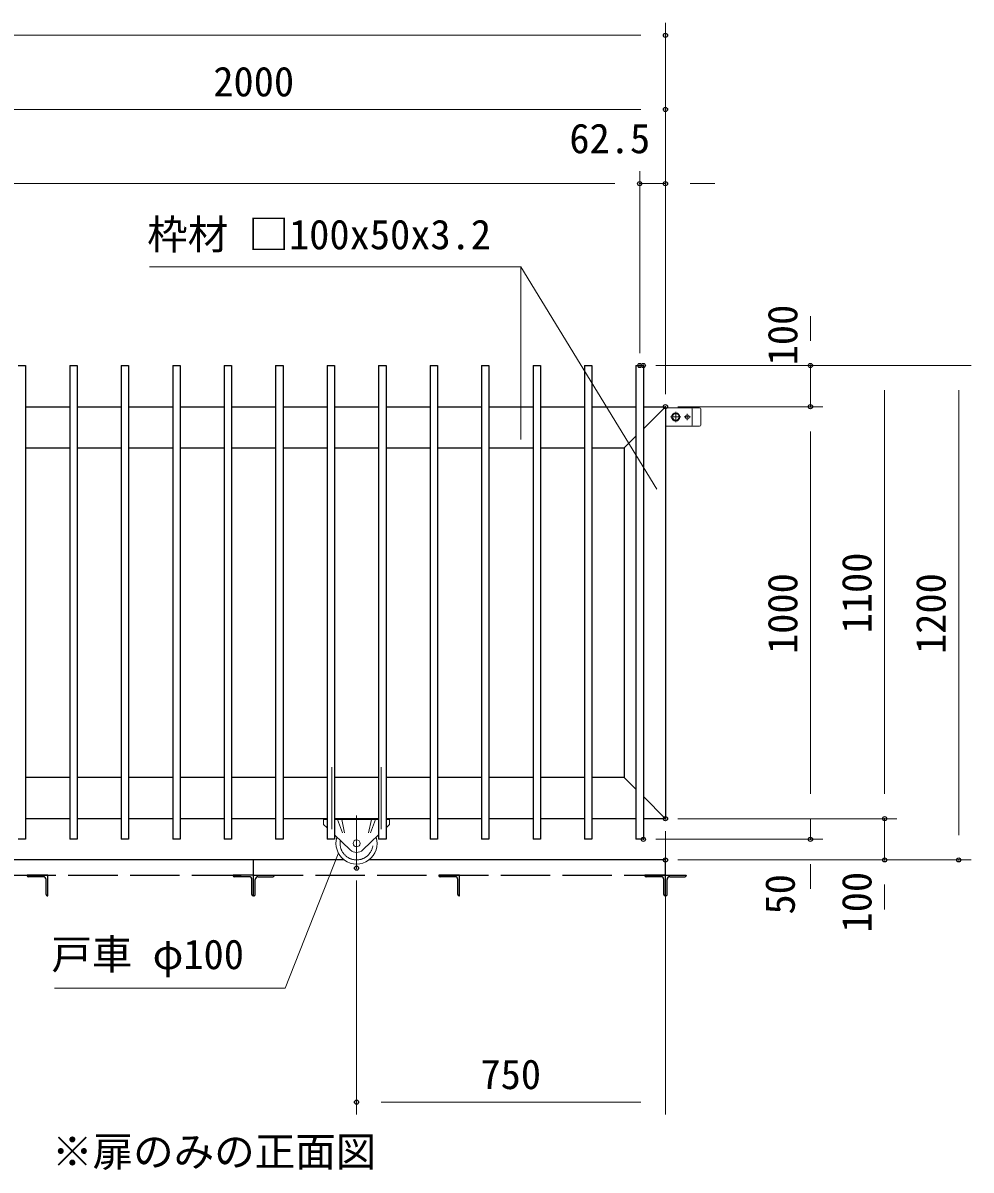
# Model space of a CAD drawing. Units: millimetres, scale not verified. Extents: x -6300 to 6300, y -4455 to 4455.
# Drawn here: x -856 to 1446, y -1751 to 1033 of the extents above; entities that cross this region are included whole.
import ezdxf
from ezdxf.enums import TextEntityAlignment as Align

# ---------------------------------------------------------------- set-up
doc = ezdxf.new("R2010")
doc.units = ezdxf.units.MM
doc.header["$LTSCALE"] = 20
doc.header["$PDMODE"] = 32
doc.header["$PDSIZE"] = 10
for name, pattern in [('DASHED', [7.5, 6, -1.5]), ('USER1', [50.8, 31.75, -6.35, 6.35, -6.35]), ('USER2', [9.525, 6.35, -3.175])]:
    doc.linetypes.add(name, pattern=pattern)
for name, color, linetype, lineweight in [('0-0_D-TTL-TXT', 7, 'Continuous', 25), ('0-1_D-STR1', 1, 'Continuous', 25), ('0-2_D-STR4', 7, 'Continuous', 25), ('0-3_D-BMK', 2, 'USER1', 13), ('0-4_D-STR3', 3, 'Continuous', 13), ('0-5_D-STR5', 4, 'Continuous', 25), ('0-6_D-STR-DIM', 7, 'Continuous', 13), ('0-9_D-STR-TXT', 7, 'Continuous', 13)]:
    doc.layers.add(name, color=color, linetype=linetype, lineweight=lineweight)
doc.layers.add('0-8_Defpoints', color=8, linetype='Continuous')
doc.styles.add('ＭＳ ゴシック', font='')
doc.styles.get('ＭＳ ゴシック').set_extended_font_data('MS Gothic')

msp = doc.modelspace()

# ---------------------------------------------------------------- linework, layer by layer
at = {"layer": '0-1_D-STR1'}
for p, q in [((-867.29, 202.03), (-849.29, 202.03)), ((-849.29, 202.03), (-849.29, -947.97)), ((-742.29, 202.03), (-724.29, 202.03)), ((-742.29, 202.03), (-742.29, -947.97)), ((-724.29, 202.03), (-724.29, -947.97)), ((-617.29, 202.03), (-599.29, 202.03)), ((-617.29, 202.03), (-617.29, -947.97)), ((-599.29, 202.03), (-599.29, -947.97)), ((-492.29, 202.03), (-474.29, 202.03)), ((-492.29, 202.03), (-492.29, -947.97)), ((-474.29, 202.03), (-474.29, -947.97)), ((-367.29, 202.03), (-349.29, 202.03)), ((-367.29, 202.03), (-367.29, -947.97)), ((-349.29, 202.03), (-349.29, -947.97)), ((-242.29, 202.03), (-224.29, 202.03)), ((-242.29, 202.03), (-242.29, -947.97)), ((-224.29, 202.03), (-224.29, -947.97)), ((-117.29, 202.03), (-99.29, 202.03)), ((-117.29, 202.03), (-117.29, -947.97)), ((-99.29, 202.03), (-99.29, -947.97)), ((7.71, 202.03), (25.71, 202.03)), ((7.71, 202.03), (7.71, -947.97)), ((25.71, 202.03), (25.71, -947.97)), ((132.71, 202.03), (150.71, 202.03)), ((132.71, 202.03), (132.71, -947.97)), ((150.71, 202.03), (150.71, -947.97)), ((257.71, 202.03), (275.71, 202.03)), ((257.71, 202.03), (257.71, -947.97)), ((275.71, 202.03), (275.71, -947.97)), ((382.71, 202.03), (400.71, 202.03)), ((382.71, 202.03), (382.71, -947.97)), ((400.71, 202.03), (400.71, -947.97)), ((507.71, 202.03), (525.71, 202.03)), ((507.71, 202.03), (507.71, -947.97)), ((525.71, 202.03), (525.71, -947.97)), ((632.71, 202.03), (650.71, 202.03)), ((632.71, 202.03), (632.71, -947.97)), ((650.71, 202.03), (650.71, -947.97)), ((-849.29, 102.03), (-742.29, 102.03)), ((-724.29, 102.03), (-617.29, 102.03)), ((-599.29, 102.03), (-492.29, 102.03)), ((-474.29, 102.03), (-367.29, 102.03)), ((-349.29, 102.03), (-242.29, 102.03)), ((-224.29, 102.03), (-117.29, 102.03)), ((-99.29, 102.03), (7.71, 102.03)), ((25.71, 102.03), (132.71, 102.03)), ((150.71, 102.03), (257.71, 102.03)), ((275.71, 102.03), (382.71, 102.03)), ((400.71, 102.03), (507.71, 102.03)), ((525.71, 102.03), (632.71, 102.03)), ((650.71, 48.53), (704.21, 102.03)), ((604.21, 2.03), (632.71, 30.53)), ((-849.29, 2.03), (-742.29, 2.03)), ((-724.29, 2.03), (-617.29, 2.03)), ((-599.29, 2.03), (-492.29, 2.03)), ((-474.29, 2.03), (-367.29, 2.03)), ((-349.29, 2.03), (-242.29, 2.03)), ((-224.29, 2.03), (-117.29, 2.03)), ((-99.29, 2.03), (7.71, 2.03)), ((25.71, 2.03), (132.71, 2.03)), ((150.71, 2.03), (257.71, 2.03)), ((275.71, 2.03), (382.71, 2.03)), ((400.71, 2.03), (507.71, 2.03)), ((-742.29, -797.97), (-849.29, -797.97)), ((-617.29, -797.97), (-724.29, -797.97)), ((-492.29, -797.97), (-599.29, -797.97)), ((-367.29, -797.97), (-474.29, -797.97)), ((-242.29, -797.97), (-349.29, -797.97)), ((-117.29, -797.97), (-224.29, -797.97)), ((7.71, -797.97), (-99.29, -797.97)), ((132.71, -797.97), (25.71, -797.97)), ((257.71, -797.97), (150.71, -797.97)), ((382.71, -797.97), (275.71, -797.97)), ((507.71, -797.97), (400.71, -797.97)), ((604.21, -797.97), (632.71, -826.47)), ((650.71, -844.47), (704.21, -897.97)), ((-742.29, -897.97), (-849.29, -897.97)), ((-617.29, -897.97), (-724.29, -897.97)), ((-492.29, -897.97), (-599.29, -897.97)), ((-367.29, -897.97), (-474.29, -897.97)), ((-242.29, -897.97), (-349.29, -897.97)), ((-117.29, -897.97), (-224.29, -897.97)), ((7.71, -897.97), (-99.29, -897.97)), ((132.71, -897.97), (25.71, -897.97)), ((257.71, -897.97), (150.71, -897.97)), ((382.71, -897.97), (275.71, -897.97)), ((507.71, -897.97), (400.71, -897.97)), ((632.71, -897.97), (525.71, -897.97)), ((-849.29, -947.97), (-867.29, -947.97)), ((-724.29, -947.97), (-742.29, -947.97)), ((-599.29, -947.97), (-617.29, -947.97)), ((-474.29, -947.97), (-492.29, -947.97)), ((-349.29, -947.97), (-367.29, -947.97)), ((-224.29, -947.97), (-242.29, -947.97)), ((-99.29, -947.97), (-117.29, -947.97)), ((25.71, -947.97), (7.71, -947.97)), ((150.71, -947.97), (132.71, -947.97)), ((275.71, -947.97), (257.71, -947.97)), ((400.71, -947.97), (382.71, -947.97)), ((525.71, -947.97), (507.71, -947.97)), ((650.71, -947.97), (632.71, -947.97))]:
    msp.add_line(p, q, dxfattribs=at)
for points in [[(650.71, 102.03), (704.21, 102.03), (704.21, -897.97), (650.71, -897.97)], [(525.71, 2.03), (604.21, 2.03), (604.21, -797.97), (525.71, -797.97)]]:
    msp.add_lwpolyline(points, dxfattribs=at)
at = {"layer": '0-2_D-STR4'}
for p, q in [((-75.79, -997.97), (-2515.79, -997.97)), ((704.21, -997.97), (-15.79, -997.97))]:
    msp.add_line(p, q, dxfattribs=at)
at = {"layer": '0-3_D-BMK'}
for p, q in [((729.21, 64.53), (729.21, 89.53)), ((729.21, 64.53), (729.21, 89.53)), ((757.21, 69.53), (757.21, 84.53)), ((757.21, 69.53), (757.21, 84.53)), ((716.71, 77.03), (741.71, 77.03)), ((716.71, 77.03), (741.71, 77.03)), ((749.71, 77.03), (764.71, 77.03)), ((749.71, 77.03), (764.71, 77.03)), ((-105.79, -772.97), (-105.79, -922.97)), ((14.21, -772.97), (14.21, -922.97)), ((-45.79, -1017.97), (-45.79, -889.97))]:
    msp.add_line(p, q, dxfattribs=at)
at = {"layer": '0-4_D-STR3'}
for p, q in [((704.21, 54.53), (704.21, 99.53)), ((704.21, 99.53), (787.21, 99.53)), ((718.21, 99.53), (787.21, 99.53)), ((769.21, 57.53), (769.21, 96.53)), ((790.21, 96.53), (790.21, 57.53)), ((704.21, 54.53), (787.21, 54.53)), ((718.21, 54.53), (787.21, 54.53)), ((-125.79, -899.97), (-125.79, -911.97)), ((-125.79, -911.97), (-117.29, -920.09)), ((-91.79, -899.97), (-79.79, -931.97)), ((-81.79, -899.97), (-74.79, -931.97)), ((-9.79, -899.97), (-16.79, -931.97)), ((0.21, -899.97), (-11.79, -931.97)), ((-99.29, -937.28), (-60.99, -973.88)), ((7.71, -937.28), (-30.59, -973.88))]:
    msp.add_line(p, q, dxfattribs=at)
at = {"layer": '0-4_D-STR3', "color": 4}
for p, q in [((-117.29, -897.97), (-125.79, -897.97)), ((-125.79, -897.97), (-125.79, -899.97)), ((-117.29, -899.97), (-125.79, -899.97)), ((7.71, -897.97), (-99.29, -897.97)), ((7.71, -899.97), (-99.29, -899.97)), ((34.21, -897.97), (25.71, -897.97)), ((34.21, -899.97), (25.71, -899.97)), ((34.21, -897.97), (34.21, -899.97))]:
    msp.add_line(p, q, dxfattribs=at)
at = {"layer": '0-4_D-STR3'}
msp.add_lwpolyline([(34.21, -899.97), (34.21, -911.97), (25.71, -920.09)], dxfattribs=at)
for centre, radius in [((729.21, 77.03), 10), ((729.21, 77.03), 8), ((757.21, 77.03), 5), ((757.21, 77.03), 5), ((-45.79, -957.97), 8.5)]:
    msp.add_circle(centre, radius, dxfattribs=at)
for centre, radius, start, end in [((766.21, 96.53), 3, 0, 90), ((787.21, 96.53), 3, 0, 90), ((766.21, 57.53), 3, 270, 0), ((787.21, 57.53), 3, 270, 0), ((-45.79, -957.97), 50, 162.4129, 17.5871), ((-45.79, -957.97), 22, 226.30902, 313.69098)]:
    msp.add_arc(centre, radius, start, end, dxfattribs=at)
at = {"layer": '0-4_D-STR3', "linetype": 'USER2'}
msp.add_arc((-45.79, -957.97), 40, 169.67603, 10.32397, dxfattribs=at)
at = {"layer": '0-5_D-STR5', "linetype": 'DASHED'}
for p, q in [((-295.79, -1034.91), (-295.79, -997.97)), ((704.21, -1034.91), (704.21, -997.97)), ((-3295.79, -1034.91), (704.21, -1034.91))]:
    msp.add_line(p, q, dxfattribs=at)
at = {"layer": '0-5_D-STR5'}
for p, q in [((-845.79, -1034.91), (-845.79, -1035.91)), ((-795.79, -1034.91), (-845.79, -1034.91)), ((-806.29, -1038.91), (-842.79, -1038.91)), ((-799.79, -1081.91), (-799.79, -1045.41)), ((-795.79, -1084.91), (-795.79, -1034.91)), ((-345.79, -1034.91), (-345.79, -1035.91)), ((-295.79, -1034.91), (-345.79, -1034.91)), ((-306.29, -1038.91), (-342.79, -1038.91)), ((-299.79, -1081.91), (-299.79, -1045.41)), ((-295.79, -1084.91), (-295.79, -1034.91)), ((-295.79, -1034.91), (-245.79, -1034.91)), ((-295.79, -1084.91), (-295.79, -1034.91)), ((-291.79, -1081.91), (-291.79, -1045.41)), ((-285.29, -1038.91), (-248.79, -1038.91)), ((-245.79, -1034.91), (-245.79, -1035.91)), ((154.21, -1034.91), (154.21, -1035.91)), ((204.21, -1034.91), (154.21, -1034.91)), ((193.71, -1038.91), (157.21, -1038.91)), ((200.21, -1081.91), (200.21, -1045.41)), ((204.21, -1084.91), (204.21, -1034.91)), ((654.21, -1034.91), (654.21, -1035.91)), ((704.21, -1034.91), (654.21, -1034.91)), ((693.71, -1038.91), (657.21, -1038.91)), ((700.21, -1081.91), (700.21, -1045.41)), ((704.21, -1084.91), (704.21, -1034.91)), ((704.21, -1034.91), (754.21, -1034.91)), ((704.21, -1084.91), (704.21, -1034.91)), ((708.21, -1081.91), (708.21, -1045.41)), ((714.71, -1038.91), (751.21, -1038.91)), ((754.21, -1034.91), (754.21, -1035.91)), ((-796.79, -1084.91), (-795.79, -1084.91)), ((-296.79, -1084.91), (-295.79, -1084.91)), ((-294.79, -1084.91), (-295.79, -1084.91)), ((203.21, -1084.91), (204.21, -1084.91)), ((703.21, -1084.91), (704.21, -1084.91)), ((705.21, -1084.91), (704.21, -1084.91))]:
    msp.add_line(p, q, dxfattribs=at)
for centre, radius, start, end in [((-842.79, -1035.91), 3, 180, 270), ((-806.29, -1045.41), 6.5, 0, 90), ((-342.79, -1035.91), 3, 180, 270), ((-306.29, -1045.41), 6.5, 0, 90), ((-285.29, -1045.41), 6.5, 90, 180), ((-248.79, -1035.91), 3, 270, 0), ((157.21, -1035.91), 3, 180, 270), ((193.71, -1045.41), 6.5, 0, 90), ((657.21, -1035.91), 3, 180, 270), ((693.71, -1045.41), 6.5, 0, 90), ((714.71, -1045.41), 6.5, 90, 180), ((751.21, -1035.91), 3, 270, 0), ((-796.79, -1081.91), 3, 180, 270), ((-296.79, -1081.91), 3, 180, 270), ((-294.79, -1081.91), 3, 270, 0), ((203.21, -1081.91), 3, 180, 270), ((703.21, -1081.91), 3, 180, 270), ((705.21, -1081.91), 3, 270, 0)]:
    msp.add_arc(centre, radius, start, end, dxfattribs=at)
at = {"layer": '0-6_D-STR-DIM'}
for p, q in [((704.21, 132.03), (704.21, 1033.4)), ((-3235.79, 1003.4), (644.21, 1003.4)), ((704.21, 132.03), (704.21, 853.4)), ((-1235.79, 823.4), (644.21, 823.4)), ((641.71, 232.03), (641.71, 673.4)), ((641.71, 232.03), (641.71, 673.4)), ((704.21, 132.03), (704.21, 673.4)), ((-3173.29, 643.4), (581.71, 643.4)), ((581.71, 643.4), (521.71, 643.4)), ((641.71, 643.4), (704.21, 643.4)), ((764.21, 643.4), (824.21, 643.4)), ((1056.32, 262.03), (1056.32, 322.03)), ((680.71, 202.03), (1266.32, 202.03)), ((680.71, 202.03), (1086.32, 202.03)), ((680.71, 202.03), (1446.32, 202.03)), ((1056.32, 102.03), (1056.32, 202.03)), ((1236.32, 142.03), (1236.32, -837.97)), ((1416.32, 142.03), (1416.32, -937.97)), ((734.21, 102.03), (1086.32, 102.03)), ((734.21, 102.03), (1086.32, 102.03)), ((1056.32, -837.97), (1056.32, 42.03)), ((1056.32, 42.03), (1056.32, -17.97)), ((1056.32, -837.97), (1056.32, -777.97)), ((1236.32, -837.97), (1236.32, -777.97)), ((734.21, -897.97), (1086.32, -897.97)), ((734.21, -897.97), (1086.32, -897.97)), ((734.21, -897.97), (1266.32, -897.97)), ((734.21, -897.97), (1266.32, -897.97)), ((1056.32, -897.97), (1056.32, -947.97)), ((1236.32, -897.97), (1236.32, -997.97)), ((704.21, -927.97), (704.21, -1616.01)), ((680.71, -947.97), (1086.32, -947.97)), ((734.21, -997.97), (1266.32, -997.97)), ((734.21, -997.97), (1446.32, -997.97)), ((1056.32, -1007.97), (1056.32, -1067.97)), ((-45.79, -1047.97), (-45.79, -1616.01)), ((1236.32, -1057.97), (1236.32, -1117.97)), ((644.21, -1586.01), (14.21, -1586.01))]:
    msp.add_line(p, q, dxfattribs=at)
at = {"layer": '0-8_Defpoints'}
for p in [(704.21, 1003.4), (704.21, 823.4), (641.71, 643.4), (704.21, 643.4), (641.71, 202.03), (650.71, 202.03), (1056.32, 202.03), (704.21, 102.03), (704.21, 102.03), (1056.32, 102.03), (704.21, -897.97), (704.21, -897.97), (1236.32, -897.97), (650.71, -947.97), (1056.32, -947.97), (704.21, -997.97), (1236.32, -997.97), (1416.32, -997.97), (-45.79, -1017.97), (-45.79, -1586.01)]:
    msp.add_point(p, dxfattribs=at)
at = {"layer": '0-9_D-STR-TXT'}
msp.add_line((352.89, 441.62), (352.89, 22.13), dxfattribs=at)
for points in [[(-548.87, 441.62), (352.89, 441.62), (683.6, -98.42)], [(-779.22, -1308.96), (-219.34, -1308.96), (-90.82, -983.03)]]:
    msp.add_lwpolyline(points, dxfattribs=at)

# ---------------------------------------------------------------- texts
at = {"layer": '0-0_D-TTL-TXT', "style": 'ＭＳ ゴシック'}
msp.add_text('※扉のみの正面図', height=72.14, dxfattribs=at).set_placement((-785.11, -1763.52), align=Align.BOTTOM_LEFT)
at = {"layer": '0-6_D-STR-DIM', "style": 'ＭＳ ゴシック'}
for s, p in [('2000', (-393.67, 833.53)), ('62.5', (470.9, 695.53)), ('750', (254.96, -1575.89))]:
    msp.add_text(s, height=72.14, dxfattribs=at).set_placement(p, align=Align.BOTTOM_LEFT)
for s, p in [('100', (1046.2, 202.26)), ('1100', (1226.2, -448.32)), ('1000', (1046.2, -498.32)), ('1200', (1406.2, -498.32)), ('50', (1040.02, -1130.59)), ('100', (1226.2, -1174.21))]:
    msp.add_text(s, height=72.14, rotation=90, dxfattribs=at).set_placement(p, align=Align.BOTTOM_LEFT)
at = {"layer": '0-9_D-STR-TXT', "style": 'ＭＳ ゴシック'}
for s, p in [('枠材 □100x50x3.2', (-554.2, 462.4)), ('戸車 φ100', (-786.84, -1284.75))]:
    msp.add_text(s, height=72.14, dxfattribs=at).set_placement(p, align=Align.BOTTOM_LEFT)

doc.saveas('drawing.dxf')
